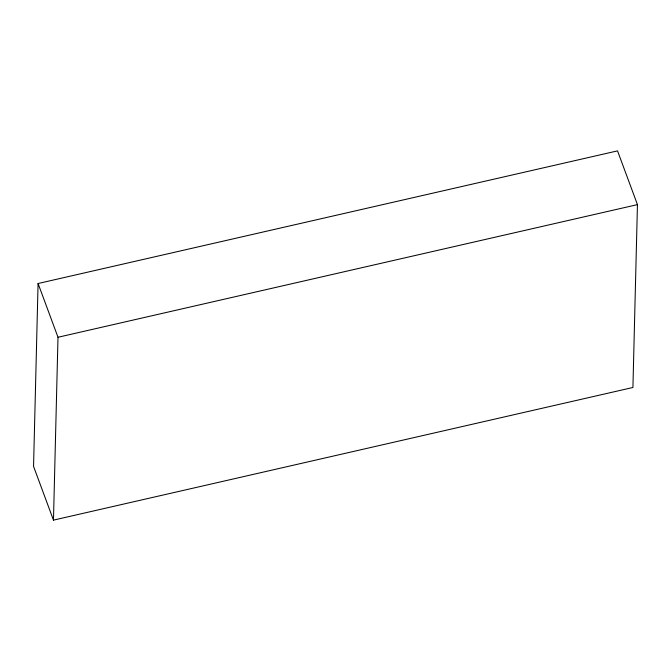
<?xml version="1.0" encoding="UTF-8"?>
<svg xmlns="http://www.w3.org/2000/svg" width="671" height="671" viewBox="0 0 671 671"><rect width="100%" height="100%" fill="white"/><g stroke="black" fill="none" stroke-linecap="round" stroke-linejoin="round"><path stroke-width="1.01" d="M38.079 283.514L33.55 466.379L53.47 520.126L632.921 387.486L637.45 204.621L617.53 150.874L38.079 283.514L58 337.261L53.47 520.126M58 337.261L637.45 204.621"/></g></svg>
